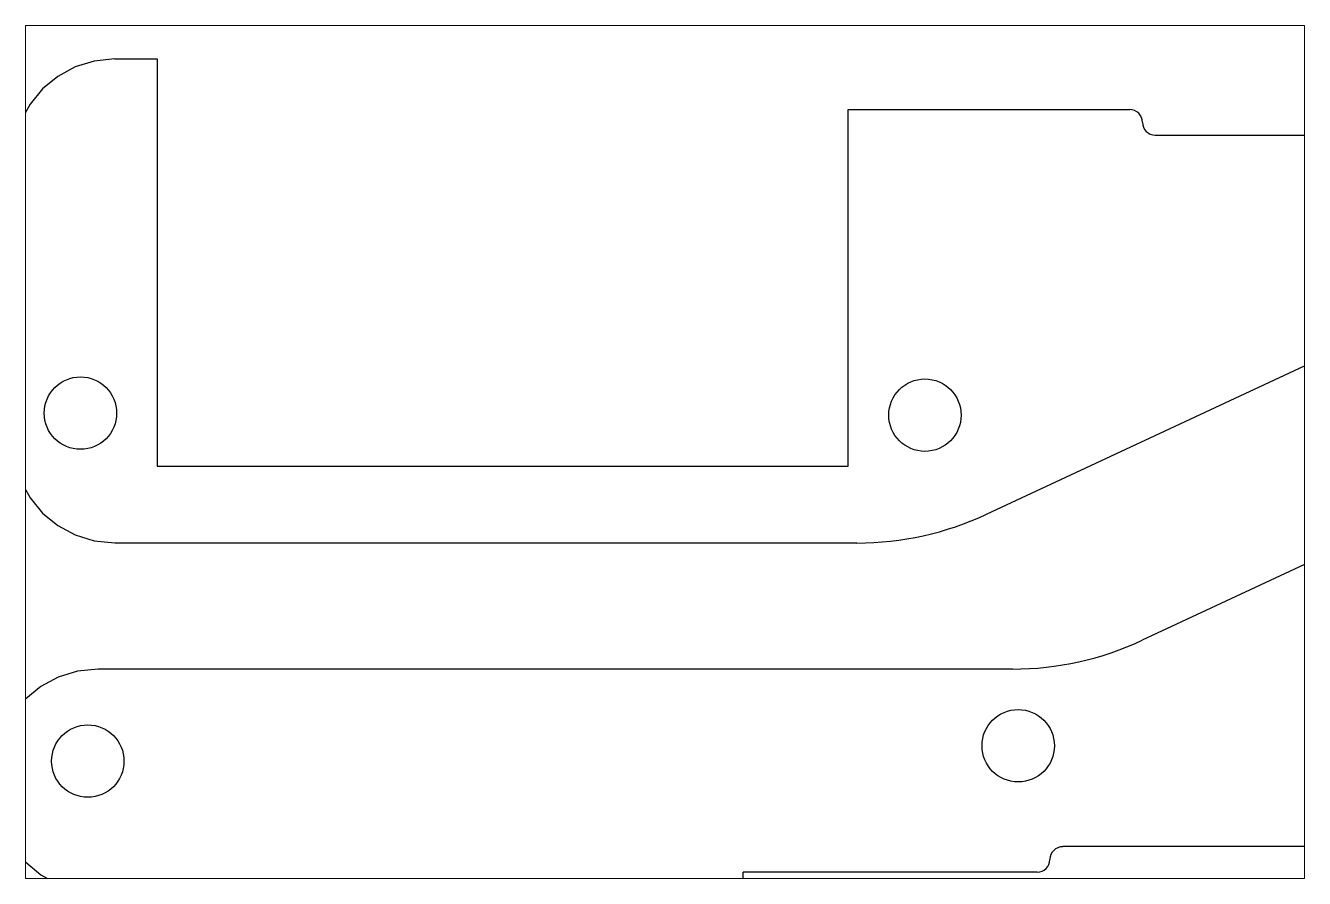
# Paper-space layout 'Layout1' of a CAD drawing. Extents: x 1.05 to 9.45, y 0.7 to 6.3.
# The model-space entities are those that its viewports show. They can reach past a viewport. Long polylines and large blocks are cut down to what shows.
import ezdxf

# ---------------------------------------------------------------- set-up
doc = ezdxf.new("R2010")
doc.units = 0
doc.header["$MEASUREMENT"] = 0
doc.linetypes.add('SLD-SOLID', pattern=[0])
doc.layers.get('0').update_dxf_attribs({"linetype": 'CONTINUOUS'})

msp = doc.modelspace()

# ---------------------------------------------------------------- linework, layer by layer
at = {"color": 5}
msp.add_line((8.248, 42.111), (10.871, 42.111), dxfattribs=at)
at = {"color": 5, "linetype": 'SLD-SOLID'}
for p, q in [((10.871, 42.111), (10.871, 16.804)), ((53.821, 16.804), (53.821, 38.966)), ((53.837, 38.966), (71.311, 38.966)), ((72.899, 37.377), (90.372, 37.377)), ((62.417, 13.825), (85.431, 24.557)), ((10.871, 16.804), (53.821, 16.804)), ((95.104, 16.725), (72.089, 5.993)), ((8.248, 12.039), (54.361, 12.039)), ((64.033, 4.207), (7.198, 4.207)), ((84.621, -6.827), (67.148, -6.827)), ((65.559, -8.416), (47.292, -8.416)), ((47.292, -8.863), (47.292, -8.416))]:
    msp.add_line(p, q, dxfattribs=at)
for centre in [(6.105, 20.108), (58.587, 19.981), (64.383, -0.558), (6.563, -1.511)]:
    msp.add_circle(centre, 2.249, dxfattribs=at)
for centre, radius, start, end in [((8.248, 35.757), 6.354, 90, 180), ((53.837, 39.76), 0.794, 268.82805, 270), ((71.311, 38.172), 0.794, 0, 90), ((72.899, 38.172), 0.794, 180, 270), ((8.248, 18.393), 6.354, 180, 270), ((54.361, 31.1), 19.062, 270, 295), ((64.033, 23.269), 19.062, 270, 295), ((7.198, -2.146), 6.354, 90, 180), ((7.198, -3.303), 6.354, 180, 270), ((67.148, -7.622), 0.794, 90, 180), ((65.559, -7.622), 0.794, 270, 0), ((46.498, -8.863), 0.794, 270, 0)]:
    msp.add_arc(centre, radius, start, end, dxfattribs=at)

psp = doc.layouts.get("Layout1")

# ---------------------------------------------------------------- viewports
at = {"layer": '0'}
psp.add_viewport(center=(5.25, 3.5), size=(8.4, 5.6), view_center_point=(42.4327, 17.6916), view_height=52.982726, dxfattribs=at)

doc.saveas('drawing.dxf')
